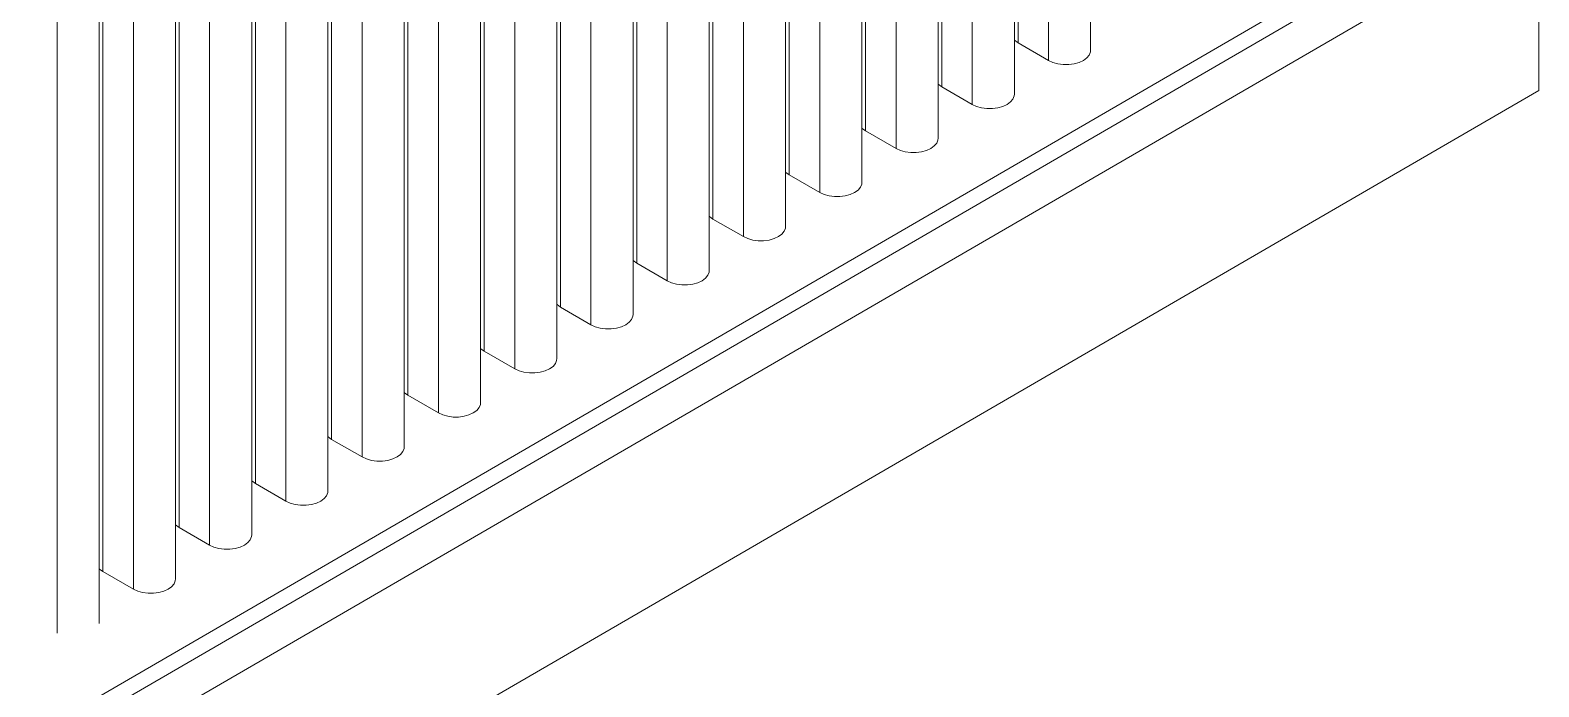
# Model space of a CAD drawing. Header units: millimetres. Extents: x 18217 to 37054, y 415 to 7180.
# Drawn here: x 19461 to 20048, y 2879 to 3134 of the extents above; entities that cross this region are included whole.
import ezdxf

# ---------------------------------------------------------------- set-up
doc = ezdxf.new("R2010")
doc.units = ezdxf.units.MM

# ---------------------------------------------------------------- blocks, each defined once
blk = doc.blocks.new('sdasdasdasdas')
at = {"linetype": 'ByBlock', "lineweight": 9}
for p, q in [((20492.95, 2478.13), (20492.95, 2840.77)), ((20502.85, 2472.41), (20502.85, 2835.06)), ((20516.51, 2475.58), (20516.51, 2839.4)), ((20468.21, 2463.84), (20468.21, 2826.49)), ((20491.76, 2461.29), (20491.76, 2825.11)), ((20478.11, 2458.13), (20478.11, 2820.77)), ((20443.46, 2449.55), (20443.46, 2812.2)), ((20467.01, 2447.01), (20467.01, 2810.83)), ((20453.36, 2443.84), (20453.36, 2806.48)), ((20418.71, 2435.27), (20418.71, 2797.91)), ((20442.26, 2432.72), (20442.26, 2796.54)), ((20428.61, 2429.55), (20428.61, 2792.2)), ((20393.96, 2420.98), (20393.96, 2783.62)), ((20417.52, 2418.43), (20417.52, 2782.25)), ((20403.86, 2415.27), (20403.86, 2777.91)), ((20369.21, 2406.69), (20369.21, 2769.34)), ((20392.77, 2404.15), (20392.77, 2767.96)), ((20379.11, 2400.98), (20379.11, 2763.62)), ((20344.46, 2392.41), (20344.46, 2755.05)), ((20368.02, 2389.86), (20368.02, 2753.68)), ((20354.36, 2386.69), (20354.36, 2749.34)), ((20319.71, 2378.12), (20319.71, 2740.76)), ((20343.27, 2375.57), (20343.27, 2739.39)), ((20329.61, 2372.4), (20329.61, 2735.05)), ((20294.96, 2363.83), (20294.96, 2726.48)), ((20318.52, 2361.28), (20318.52, 2725.1)), ((20304.86, 2358.12), (20304.86, 2720.76)), ((20270.22, 2349.54), (20270.22, 2712.19)), ((20293.77, 2347), (20293.77, 2710.82)), ((20280.12, 2343.83), (20280.12, 2706.47)), ((20245.47, 2335.26), (20245.47, 2697.9)), ((20269.02, 2332.71), (20269.02, 2696.53)), ((20255.37, 2329.54), (20255.37, 2692.19)), ((20220.72, 2320.97), (20220.72, 2683.61)), ((20244.27, 2318.42), (20244.27, 2682.24)), ((20230.62, 2315.26), (20230.62, 2677.9)), ((20195.97, 2306.68), (20195.97, 2669.33)), ((20205.87, 2300.97), (20205.87, 2663.61)), ((20219.53, 2304.14), (20219.53, 2667.95)), ((20194.78, 2289.85), (20194.78, 2653.67)), ((20181.12, 2286.68), (20181.12, 2649.33)), ((20661.95, 2518.13), (19526.11, 1859.93)), ((20661.95, 2462.61), (20661.95, 2518.13)), ((20597.61, 2499.76), (19576.53, 1907.82)), ((20602.56, 2496.91), (19576.53, 1902.11)), ((20492.96, 2478.13), (20502.86, 2472.41)), ((19526.11, 1804.41), (20661.95, 2462.61)), ((20468.21, 2463.84), (20478.11, 2458.13)), ((20443.46, 2449.55), (20453.36, 2443.84)), ((20418.71, 2435.27), (20428.61, 2429.55)), ((20393.96, 2420.98), (20403.86, 2415.26)), ((20369.21, 2406.69), (20379.11, 2400.98)), ((20344.46, 2392.41), (20354.36, 2386.69)), ((20319.72, 2378.12), (20329.61, 2372.4)), ((20294.97, 2363.83), (20304.87, 2358.12)), ((20270.22, 2349.54), (20280.12, 2343.83)), ((20245.47, 2335.26), (20255.37, 2329.54)), ((20220.72, 2320.97), (20230.62, 2315.25)), ((20195.97, 2306.68), (20205.87, 2300.97))]:
    blk.add_line(p, q, dxfattribs=at)
at = {"linetype": 'ByBlock', "lineweight": 9, "flags": 128}
for points in [[(20491.76, 2479.01), (20491.84, 2478.94), (20492.96, 2478.13)], [(20502.86, 2472.41), (20504.26, 2471.77), (20505.87, 2471.32), (20507.62, 2471.09), (20509.41, 2471.09), (20511.15, 2471.32), (20512.77, 2471.77), (20514.17, 2472.41), (20515.29, 2473.22), (20516.06, 2474.15), (20516.46, 2475.16), (20516.51, 2475.78)], [(20467.01, 2464.72), (20467.09, 2464.65), (20468.21, 2463.84)], [(20478.11, 2458.13), (20479.51, 2457.48), (20481.12, 2457.03), (20482.87, 2456.8), (20484.66, 2456.8), (20486.41, 2457.03), (20488.02, 2457.48), (20489.42, 2458.13), (20490.54, 2458.93), (20491.32, 2459.87), (20491.71, 2460.87), (20491.76, 2461.49)], [(20442.26, 2450.43), (20442.34, 2450.36), (20443.46, 2449.55)], [(20453.36, 2443.84), (20454.76, 2443.19), (20456.37, 2442.75), (20458.12, 2442.52), (20459.91, 2442.52), (20461.66, 2442.75), (20463.27, 2443.19), (20464.67, 2443.84), (20465.79, 2444.65), (20466.57, 2445.58), (20466.96, 2446.59), (20467.01, 2447.2)], [(20417.52, 2436.15), (20417.59, 2436.08), (20418.71, 2435.27)], [(20428.61, 2429.55), (20430.01, 2428.91), (20431.62, 2428.46), (20433.37, 2428.23), (20435.16, 2428.23), (20436.91, 2428.46), (20438.52, 2428.91), (20439.92, 2429.55), (20441.04, 2430.36), (20441.82, 2431.29), (20442.22, 2432.3), (20442.26, 2432.91)], [(20392.77, 2421.86), (20392.84, 2421.79), (20393.96, 2420.98)], [(20403.86, 2415.26), (20405.26, 2414.62), (20406.88, 2414.17), (20408.62, 2413.94), (20410.41, 2413.94), (20412.16, 2414.17), (20413.77, 2414.62), (20415.17, 2415.26), (20416.29, 2416.07), (20417.07, 2417.01), (20417.47, 2418.01), (20417.52, 2418.63)], [(20368.02, 2407.57), (20368.1, 2407.5), (20369.21, 2406.69)], [(20379.11, 2400.98), (20380.51, 2400.33), (20382.13, 2399.88), (20383.87, 2399.65), (20385.66, 2399.65), (20387.41, 2399.88), (20389.03, 2400.33), (20390.43, 2400.98), (20391.54, 2401.79), (20392.32, 2402.72), (20392.72, 2403.73), (20392.77, 2404.34)], [(20343.27, 2393.29), (20343.35, 2393.21), (20344.46, 2392.41)], [(20354.36, 2386.69), (20355.76, 2386.05), (20357.38, 2385.6), (20359.12, 2385.37), (20360.92, 2385.37), (20362.66, 2385.6), (20364.28, 2386.05), (20365.68, 2386.69), (20366.79, 2387.5), (20367.57, 2388.43), (20367.97, 2389.44), (20368.02, 2390.05)], [(20318.52, 2379), (20318.6, 2378.93), (20319.72, 2378.12)], [(20329.61, 2372.4), (20331.02, 2371.76), (20332.63, 2371.31), (20334.38, 2371.08), (20336.17, 2371.08), (20337.91, 2371.31), (20339.53, 2371.76), (20340.93, 2372.4), (20342.05, 2373.21), (20342.82, 2374.14), (20343.22, 2375.15), (20343.27, 2375.77)], [(20293.77, 2364.71), (20293.85, 2364.64), (20294.97, 2363.83)], [(20304.87, 2358.12), (20306.27, 2357.47), (20307.88, 2357.02), (20309.63, 2356.79), (20311.42, 2356.79), (20313.17, 2357.02), (20314.78, 2357.47), (20316.18, 2358.12), (20317.3, 2358.92), (20318.07, 2359.86), (20318.47, 2360.86), (20318.52, 2361.48)], [(20269.02, 2350.42), (20269.1, 2350.35), (20270.22, 2349.54)], [(20280.12, 2343.83), (20281.52, 2343.18), (20283.13, 2342.74), (20284.88, 2342.51), (20286.67, 2342.51), (20288.42, 2342.74), (20290.03, 2343.18), (20291.43, 2343.83), (20292.55, 2344.64), (20293.33, 2345.57), (20293.72, 2346.58), (20293.77, 2347.19)], [(20244.27, 2336.14), (20244.35, 2336.07), (20245.47, 2335.26)], [(20255.37, 2329.54), (20256.77, 2328.9), (20258.38, 2328.45), (20260.13, 2328.22), (20261.92, 2328.22), (20263.67, 2328.45), (20265.28, 2328.9), (20266.68, 2329.54), (20267.8, 2330.35), (20268.58, 2331.28), (20268.98, 2332.29), (20269.02, 2332.9)], [(20219.53, 2321.85), (20219.6, 2321.78), (20220.72, 2320.97)], [(20230.62, 2315.25), (20232.02, 2314.61), (20233.63, 2314.16), (20235.38, 2313.93), (20237.17, 2313.93), (20238.92, 2314.16), (20240.53, 2314.61), (20241.93, 2315.25), (20243.05, 2316.06), (20243.83, 2317), (20244.23, 2318), (20244.27, 2318.62)], [(20194.78, 2307.56), (20194.85, 2307.49), (20195.97, 2306.68)], [(20205.87, 2300.97), (20207.27, 2300.32), (20208.89, 2299.87), (20210.63, 2299.64), (20212.42, 2299.64), (20214.17, 2299.87), (20215.78, 2300.32), (20217.18, 2300.97), (20218.3, 2301.78), (20219.08, 2302.71), (20219.48, 2303.72), (20219.53, 2304.33)]]:
    blk.add_lwpolyline(points, dxfattribs=at)

msp = doc.modelspace()

# ---------------------------------------------------------------- block references
at = {"xscale": 1.2, "yscale": 1.2, "zscale": 1.2}
msp.add_blockref('sdasdasdasdas', (-4746.03, 155.66), dxfattribs=at)

doc.saveas('drawing.dxf')
